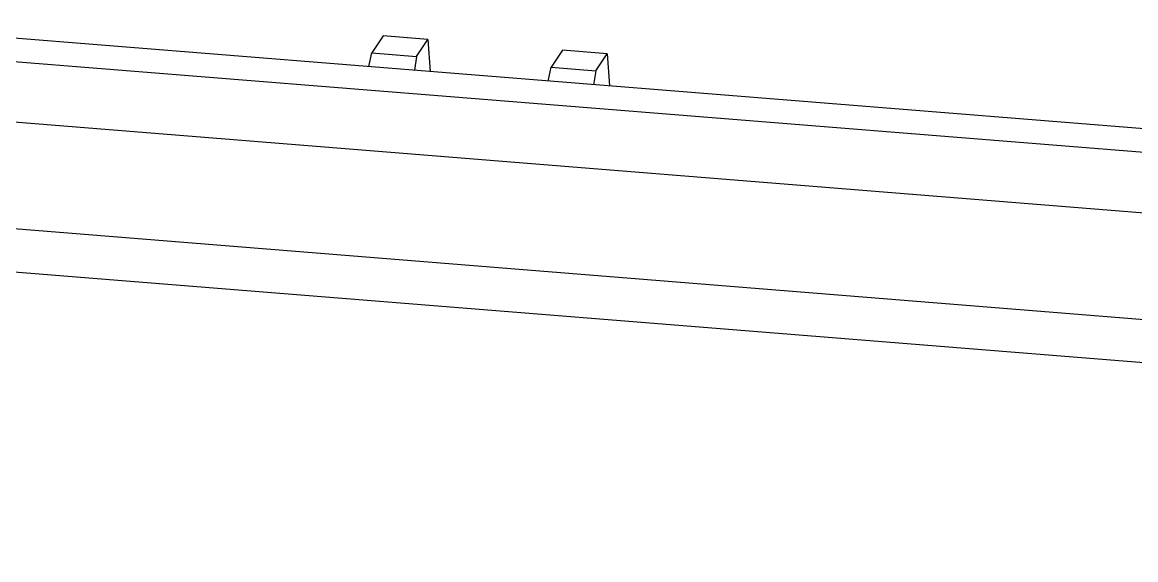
# Model space of a CAD drawing. Header units: millimetres. Extents: x 1860 to 2188, y -393 to -149.
# Drawn here: x 1912.84 to 1936.81, y -373.64 to -362.08 of the extents above; entities that cross this region are included whole.
import ezdxf

# ---------------------------------------------------------------- set-up
doc = ezdxf.new("R2010")
doc.units = ezdxf.units.MM

msp = doc.modelspace()

# ---------------------------------------------------------------- linework, layer by layer
at = {"color": 7, "linetype": 'Continuous'}
for p, q in [((1989.842, -368.616), (1894.289, -360.941)), ((1893.943, -361.414), (1989.55, -369.094)), ((1920.608, -362.369), (1920.363, -362.734)), ((1921.573, -362.446), (1920.608, -362.369)), ((1921.328, -362.812), (1921.573, -362.446)), ((1921.573, -362.446), (1921.619, -363.136)), ((1893.712, -362.697), (1989.317, -370.377)), ((1920.303, -363.03), (1920.363, -362.734)), ((1920.363, -362.734), (1921.328, -362.812)), ((1921.328, -362.812), (1921.28, -363.109)), ((1924.469, -362.679), (1924.224, -363.044)), ((1925.434, -362.756), (1924.469, -362.679)), ((1925.189, -363.122), (1925.434, -362.756)), ((1925.434, -362.756), (1925.48, -363.446)), ((1924.164, -363.34), (1924.224, -363.044)), ((1924.224, -363.044), (1925.189, -363.122)), ((1925.189, -363.122), (1925.14, -363.419)), ((1989.434, -372.691), (1893.702, -365.001)), ((1989.705, -373.64), (1893.973, -365.95))]:
    msp.add_line(p, q, dxfattribs=at)

doc.saveas('drawing.dxf')
